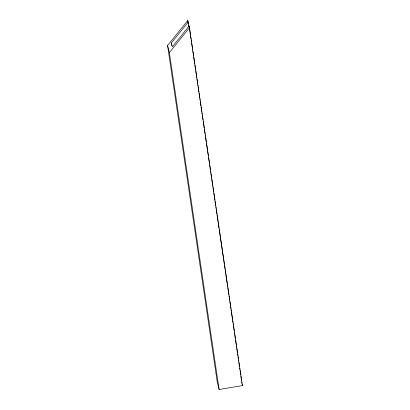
<?xml version="1.0" encoding="UTF-8"?>
<svg xmlns="http://www.w3.org/2000/svg" width="410" height="410" viewBox="0 0 410 410"><rect width="100%" height="100%" fill="white"/><g stroke="black" fill="none" stroke-linecap="round" stroke-linejoin="round"><path stroke-width="0.61" d="M188.19 22.16L171.354 42.994L172.318 46.812L189.153 25.973L242.433 385.605L219.114 389.5L217.31 382.366L167.567 45.505L187.77 20.5L188.841 26.588M219.114 389.5L169.371 52.639L189.574 27.634M167.567 45.505L169.371 52.639M242.151 384.498L242.433 385.605M189.153 25.973L189.435 27.875M189.62 29.141L190.276 33.579M190.46 34.845L191.116 39.278M191.306 40.549L191.49 41.815M191.68 43.081L192.331 47.514M192.521 48.785L192.705 50.051M192.895 51.317L193.551 55.755M193.735 57.021L194.391 61.454M194.581 62.72L194.765 63.991M194.955 65.257L195.606 69.69M195.796 70.961L196.451 75.394M196.636 76.66L196.826 77.926M197.01 79.197L197.666 83.63M197.856 84.896L198.04 86.167M198.23 87.432L198.881 91.866M199.07 93.131L199.726 97.57M199.911 98.836L200.1 100.101M200.285 101.373L200.941 105.806M201.125 107.071L201.781 111.51M201.971 112.776L202.156 114.041M202.345 115.307L203.001 119.746M203.186 121.011L204.216 127.981M204.4 129.247L205.056 133.68M205.246 134.951L205.43 136.217M205.62 137.483L206.276 141.922M206.461 143.187L207.491 150.157M207.675 151.423L208.331 155.856M208.521 157.127L209.546 164.092M209.735 165.363L210.391 169.796M210.576 171.062L210.766 172.333M210.95 173.599L211.606 178.032M211.796 179.298L212.821 186.268M213.01 187.539L213.666 191.972M213.851 193.238L214.881 200.208M215.071 201.474L215.721 205.912M215.911 207.178L216.096 208.444M216.285 209.71L216.941 214.148M217.126 215.414L218.156 222.384M218.34 223.65L218.996 228.088M219.186 229.354L220.216 236.324M220.401 237.59L222.271 250.264M222.461 251.53L223.491 258.5M223.675 259.766L224.332 264.199M224.516 265.47L225.08 269.267M225.264 270.538L225.546 272.435M225.736 273.706L227.135 283.207M227.324 284.473L227.606 286.375M227.791 287.641L228.821 294.611M229.011 295.882L229.195 297.147M229.385 298.413L229.661 300.315M229.851 301.581L230.41 305.383M230.599 306.649L230.881 308.551M231.066 309.816L231.255 311.087M231.44 312.353L232.47 319.323M232.66 320.589L232.936 322.491M233.126 323.756L233.31 325.022M233.5 326.293L234.156 330.726M234.341 331.992L234.53 333.258M234.715 334.529L235.371 338.962M235.555 340.228L236.211 344.666M236.401 345.932L236.585 347.198M236.775 348.464L237.431 352.902M237.615 354.168L237.805 355.434M237.99 356.705L238.271 358.601M238.456 359.872L238.646 361.138M238.83 362.404L239.486 366.842M239.676 368.108L239.86 369.374M240.05 370.64L240.706 375.078M240.89 376.344L241.546 380.777M241.731 382.048L241.92 383.314M187.77 20.5L188.236 23.662M188.426 24.928L188.61 26.194M171.354 42.994L171.723 45.51"/></g></svg>
